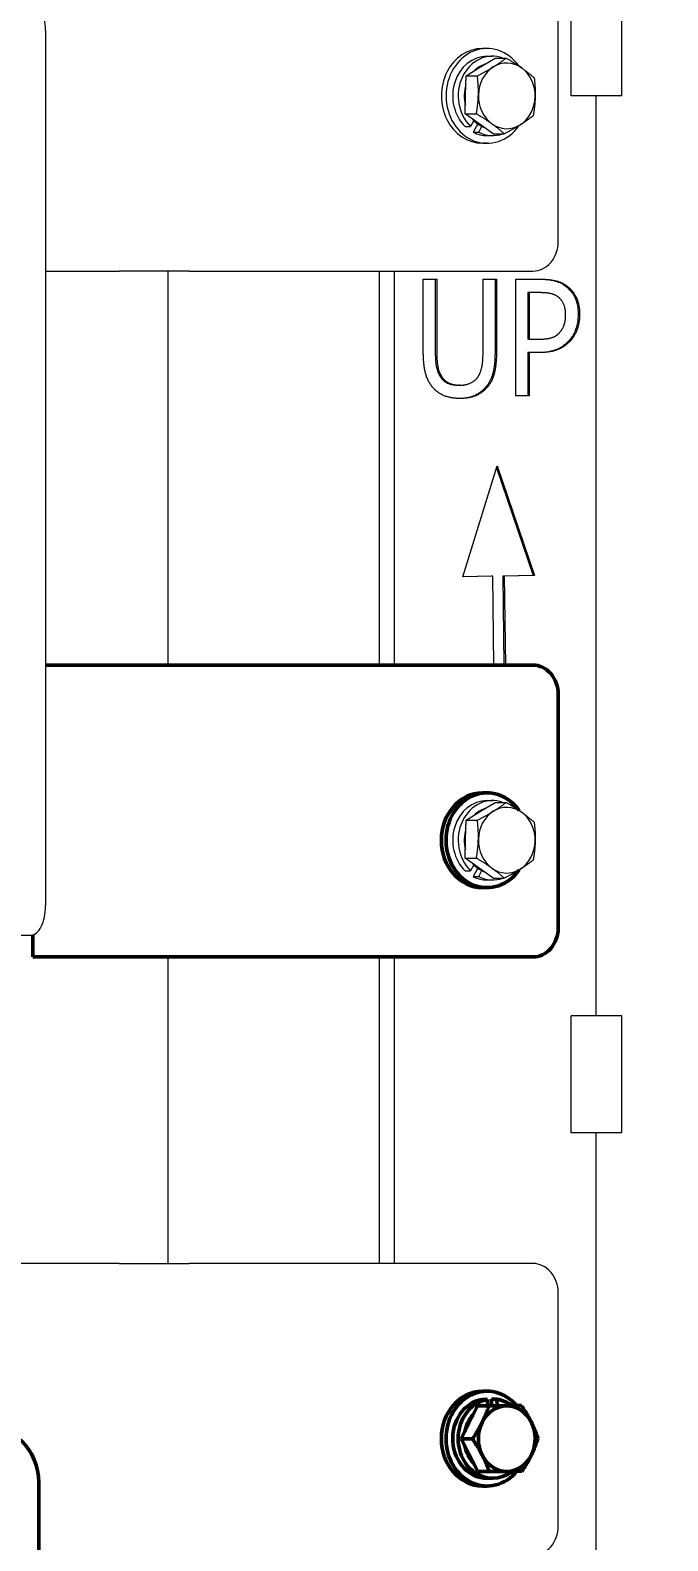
# Model space of a CAD drawing. Header units: inches. Extents: x 15 to 402, y 6 to 258.
# Drawn here: x 294.43 to 299.9, y 94.61 to 107.55 of the extents above; entities that cross this region are included whole.
import ezdxf

# ---------------------------------------------------------------- set-up
doc = ezdxf.new("R2010")
doc.units = ezdxf.units.IN
doc.header["$LTSCALE"] = 12
doc.header["$MEASUREMENT"] = 0
doc.layers.add('Dimension (ANSI)', color=7, linetype='Continuous', lineweight=25)
doc.layers.add('Visible (ANSI)', color=7, linetype='Continuous', lineweight=50)
doc.styles.add('MEMCOR Medium', font='arial.ttf')
doc.dimstyles.new('Default (ANSI)', dxfattribs={"dimscale": 12, "dimtxt": 0.15, "dimasz": 0.098425, "dimexe": 0.125, "dimexo": 0.0625, "dimgap": 0.031496, "dimtad": 0, "dimtih": 1, "dimtoh": 1, "dimdec": 4, "dimrnd": 1e-08, "dimzin": 3, "dimdsep": 46, "dimlunit": 5, "dimtxsty": 'MEMCOR Medium', "dimcen": 0.09, "dimdle": 0.393701, "dimclrd": 256, "dimclre": 256, "dimclrt": 256, "dimadec": 0, "dimazin": 1, "dimtfac": 0.8, "dimtofl": 0, "dimtmove": 0, "dimatfit": 3, "dimfxl": 1, "dimfrac": 1, "dimtolj": 1, "dimtzin": 4, "dimlwd": -1, "dimlwe": -1, "dimarcsym": 0})

# ---------------------------------------------------------------- blocks, each defined once
blk = doc.blocks.new('*D27')
at = {"layer": 'Defpoints', "color": 0, "transparency": 16777216}
for p in [(306.861, 130.491), (258.848, 39.736), (286.657, 39.736)]:
    blk.add_point(p, dxfattribs=at)
at = {"layer": 'Dimension (ANSI)', "transparency": 16777216}
for p, q in [((306.111, 130.491), (257.348, 130.491)), ((258.848, 129.31), (258.848, 91.259)), ((258.848, 40.917), (258.848, 78.967)), ((285.907, 39.736), (257.348, 39.736))]:
    blk.add_line(p, q, dxfattribs=at)
for points in [[(258.651, 129.31), (259.045, 129.31), (258.848, 130.491)], [(258.651, 40.917), (259.045, 40.917), (258.848, 39.736)]]:
    blk.add_solid(points, dxfattribs=at)
at = {"layer": 'Dimension (ANSI)', "transparency": 16777216, "char_height": 1.8, "attachment_point": 5, "style": 'MEMCOR Medium'}
for s, insert in [('\\A1; \\fArial|b0|i0;90{\\H0.8x;\\S3#4;} in', (258.848, 86.962)), ('\\A1;[2305.2 mm]{\\P\\fArial|b0|i0;SHIPPING HEIGHT\\P\\fArial|b0|i0;REF.}', (258.848, 80.816))]:
    blk.add_mtext(s, dxfattribs=dict(at, insert=insert))

msp = doc.modelspace()

# ---------------------------------------------------------------- linework, layer by layer
at = {"layer": 'Visible (ANSI)', "linetype": 'Continuous', "lineweight": 18}
for p, q in [((299.06693, 106.98586), (299.06693, 107.98586)), ((299.50302, 106.98586), (299.50302, 107.98586)), ((298.95753, 105.73586), (298.95753, 107.73586)), ((294.56569, 107.54836), (294.56569, 100.04836)), ((298.34801, 107.39186), (298.30801, 107.39186)), ((298.29237, 107.23342), (298.41615, 107.31018)), ((298.34801, 107.32586), (298.39501, 107.32586)), ((298.41615, 107.31018), (298.5126, 107.31018)), ((298.16428, 106.9945), (298.1686, 107.15666)), ((298.1686, 107.15666), (298.29237, 107.23342)), ((298.1686, 107.15666), (298.26505, 107.15666)), ((298.15996, 106.83234), (298.16428, 106.9945)), ((299.50302, 106.98586), (299.06693, 106.98586)), ((299.28344, 99.10586), (299.28344, 106.98586)), ((298.15996, 106.83234), (298.25641, 106.83234)), ((298.27942, 106.74694), (298.15996, 106.83234)), ((298.23411, 106.77505), (298.2069, 106.72429)), ((298.26755, 106.74649), (298.22912, 106.67481)), ((298.39888, 106.66155), (298.27942, 106.74694)), ((298.1599, 106.72429), (298.2069, 106.72429)), ((298.22912, 106.67481), (298.27612, 106.67481)), ((298.27612, 106.67481), (298.30333, 106.72557)), ((298.34801, 106.64586), (298.39501, 106.64586)), ((298.39888, 106.66155), (298.49533, 106.66155)), ((298.34801, 106.57986), (298.30801, 106.57986)), ((294.56569, 105.48586), (295.1973, 105.48586)), ((295.79493, 105.48586), (295.1973, 105.48586)), ((295.61271, 105.48586), (295.61271, 102.11086)), ((295.61474, 102.11086), (295.61474, 105.48586)), ((295.79493, 105.48586), (298.74103, 105.48586)), ((297.42639, 102.11086), (297.42639, 105.48586)), ((297.55139, 105.48586), (297.55139, 102.11086)), ((297.80179, 104.79171), (297.80179, 105.41569)), ((297.80179, 105.41569), (297.91689, 105.41569)), ((297.90439, 105.41569), (297.90439, 104.79171)), ((297.91689, 105.41569), (297.91689, 104.79171)), ((298.31341, 104.78847), (298.31341, 105.41569)), ((298.31341, 105.41569), (298.4285, 105.41569)), ((298.416, 105.41569), (298.416, 104.79171)), ((298.4285, 105.41569), (298.4285, 104.79171)), ((298.59343, 104.41569), (298.59343, 105.41569)), ((298.59343, 105.41569), (298.81098, 105.41569)), ((298.70852, 105.30062), (298.69602, 105.30062)), ((298.69602, 105.30062), (298.69602, 104.90192)), ((298.70852, 105.30062), (298.70852, 104.90192)), ((298.80397, 105.30062), (298.70852, 105.30062)), ((298.70852, 104.90192), (298.69602, 104.90192)), ((298.70852, 104.90192), (298.78712, 104.90192)), ((298.70852, 104.78847), (298.69602, 104.78847)), ((298.69602, 104.78847), (298.69602, 104.41569)), ((298.80607, 104.78847), (298.70852, 104.78847)), ((298.70852, 104.78847), (298.70852, 104.41569)), ((298.1148, 104.50808), (298.1023, 104.50808)), ((298.70852, 104.41569), (298.59343, 104.41569)), ((298.1408, 102.86632), (298.4355, 103.81852)), ((298.42954, 103.79928), (298.74296, 102.8776)), ((298.4355, 103.81852), (298.75546, 102.8776)), ((298.39729, 102.87182), (298.1408, 102.86632)), ((298.38479, 102.87182), (298.14088, 102.86659)), ((298.39729, 102.87182), (298.38479, 102.87182)), ((298.40611, 102.11086), (298.39729, 102.87182)), ((298.74296, 102.8776), (298.4829, 102.8734)), ((298.4829, 102.8734), (298.49289, 102.11086)), ((298.4954, 102.8734), (298.4829, 102.8734)), ((298.75546, 102.8776), (298.4954, 102.8734)), ((298.4954, 102.8734), (298.50539, 102.11086)), ((298.75546, 102.8776), (298.74296, 102.8776)), ((298.29237, 100.85842), (298.41615, 100.93518)), ((298.34801, 100.95086), (298.39501, 100.95086)), ((298.41615, 100.93518), (298.5126, 100.93518)), ((298.1686, 100.78166), (298.29237, 100.85842)), ((298.16428, 100.6195), (298.1686, 100.78166)), ((298.1686, 100.78166), (298.26505, 100.78166)), ((298.15996, 100.45734), (298.16428, 100.6195)), ((298.15996, 100.45734), (298.25641, 100.45734)), ((298.27942, 100.37194), (298.15996, 100.45734)), ((298.23411, 100.40005), (298.2069, 100.34929)), ((298.1599, 100.34929), (298.2069, 100.34929)), ((298.26755, 100.37149), (298.22912, 100.29981)), ((298.22912, 100.29981), (298.27612, 100.29981)), ((298.27612, 100.29981), (298.30333, 100.35057)), ((298.39888, 100.28655), (298.27942, 100.37194)), ((298.34801, 100.27086), (298.39501, 100.27086)), ((298.39888, 100.28655), (298.49533, 100.28655)), ((294.11593, 99.79836), (294.44069, 99.79836)), ((295.61271, 99.61086), (295.61271, 96.98586)), ((295.61474, 96.98586), (295.61474, 99.61086)), ((297.42639, 96.98586), (297.42639, 99.61086)), ((297.55139, 99.61086), (297.55139, 96.98586)), ((299.50302, 99.10586), (299.06693, 99.10586)), ((299.06693, 98.10586), (299.06693, 99.10586)), ((299.50302, 98.10586), (299.50302, 99.10586)), ((299.50302, 98.10586), (299.06693, 98.10586)), ((299.28344, 90.22586), (299.28344, 98.10586)), ((295.1973, 96.98586), (294.19062, 96.98586)), ((295.1973, 96.98586), (295.79493, 96.98586)), ((298.74103, 96.98586), (295.79493, 96.98586)), ((298.95753, 94.73586), (298.95753, 96.73586))]:
    msp.add_line(p, q, dxfattribs=at)
at = {"layer": 'Visible (ANSI)'}
for p, q in [((295.1973, 102.11086), (294.56569, 102.11086)), ((295.1973, 102.11086), (295.79493, 102.11086)), ((298.74103, 102.11086), (295.79493, 102.11086)), ((298.95753, 99.86086), (298.95753, 101.86086)), ((298.34801, 101.01686), (298.30801, 101.01686)), ((298.34801, 100.20486), (298.30801, 100.20486)), ((294.45562, 99.80015), (294.45562, 99.61086)), ((294.45562, 99.61086), (295.1973, 99.61086)), ((295.79493, 99.61086), (295.1973, 99.61086)), ((295.79493, 99.61086), (298.74103, 99.61086)), ((298.34801, 95.89186), (298.30801, 95.89186)), ((298.19562, 95.62404), (298.26471, 95.76531)), ((298.26471, 95.76531), (298.4052, 95.76685)), ((298.26471, 95.76531), (298.36116, 95.76531)), ((298.30454, 95.82214), (298.35154, 95.82214)), ((298.35154, 95.82214), (298.352, 95.76627)), ((298.38594, 95.82303), (298.43294, 95.82303)), ((298.38594, 95.82303), (298.38641, 95.76669)), ((298.40636, 95.76686), (298.39501, 95.76686)), ((298.4052, 95.76685), (298.5457, 95.76839)), ((298.4334, 95.76716), (298.43294, 95.82303)), ((298.5457, 95.76839), (298.64215, 95.76839)), ((298.12653, 95.48278), (298.19562, 95.62404)), ((298.19793, 95.34306), (298.12653, 95.48278)), ((298.12653, 95.48278), (298.22298, 95.48278)), ((298.26934, 95.20333), (298.19793, 95.34306)), ((294.50768, 79.61086), (294.50768, 95.11086)), ((298.26934, 95.20333), (298.36579, 95.20333)), ((298.34801, 95.14586), (298.39501, 95.14586)), ((298.34801, 95.07986), (298.30801, 95.07986))]:
    msp.add_line(p, q, dxfattribs=at)
msp.add_arc((294.00768, 95.11086), 0.5, 0, 90, dxfattribs=at)
at = {"layer": 'Visible (ANSI)', "linetype": 'Continuous', "lineweight": 18}
for centre, major_axis, ratio, start_param, end_param in [((294.44069, 107.54836), (0, 0.25), 0.5, 4.71238898, 6.28318531), ((298.30801, 106.98586), (0, 0.406), 0.8660254, 0, 3.14159267), ((298.34801, 106.98586), (0, 0.406), 0.8660254, 5.39157203, 10.32344995), ((298.34801, 106.98586), (0, 0.34), 0.8660254, 0, 2.44857402), ((298.39501, 106.98586), (0, 0.34), 0.8660254, 5.97827926, 8.73175933), ((298.39501, 106.98586), (0, 0.281), 0.8660254, 0.27192207, 0.71379452), ((298.51652, 106.98586), (0, 0.281), 0.8660254, 5.72884605, 6.7760436), ((298.51652, 106.98586), (0, -0.281), 0.8660254, 3.63445095, 4.6816485), ((298.51652, 106.98586), (0, 0.281), 0.8660254, 4.6816485, 5.72884605), ((298.39501, 106.98586), (0, 0.281), 0.8660254, 1.21820159, 1.8619101), ((298.51652, 106.98586), (0, -0.281), 0.8660254, 4.6816485, 5.72884605), ((298.51652, 106.98586), (0, 0.281), 0.8660254, 3.63445095, 4.6816485), ((298.39501, 106.98586), (0, -0.281), 0.8660254, 5.49575819, 5.96193391), ((298.51652, 106.98586), (0, -0.281), 0.8660254, 5.72884605, 6.7760436), ((298.34801, 106.98586), (0, -0.34), 0.8660254, 5.86752543, 6.28318531), ((298.39501, 106.98586), (0, -0.34), 0.8660254, 5.86752543, 6.58809136), ((298.74103, 105.73586), (0, -0.25), 0.8660254, 0, 1.57079633), ((298.34801, 100.61086), (0, 0.34), 0.8660254, 0, 2.44857402), ((298.39501, 100.61086), (0, 0.34), 0.8660254, 5.97827926, 8.73175933), ((298.39501, 100.61086), (0, 0.281), 0.8660254, 0.27192207, 0.71379452), ((298.51652, 100.61086), (0, -0.281), 0.8660254, 3.63445095, 4.6816485), ((298.51652, 100.61086), (0, 0.281), 0.8660254, 5.72884605, 6.7760436), ((298.51652, 100.61086), (0, 0.281), 0.8660254, 4.6816485, 5.72884605), ((298.39501, 100.61086), (0, 0.281), 0.8660254, 1.21820159, 1.8619101), ((298.51652, 100.61086), (0, -0.281), 0.8660254, 4.6816485, 5.72884605), ((298.51652, 100.61086), (0, 0.281), 0.8660254, 3.63445095, 4.6816485), ((298.39501, 100.61086), (0, -0.281), 0.8660254, 5.49575819, 5.96193391), ((298.34801, 100.61086), (0, -0.34), 0.8660254, 5.86752543, 6.28318531), ((298.39501, 100.61086), (0, -0.34), 0.8660254, 5.86752543, 6.58809136), ((298.51652, 100.61086), (0, -0.281), 0.8660254, 5.72884605, 6.7760436), ((294.44069, 100.04836), (0, -0.25), 0.5, 0, 1.57079633), ((298.74103, 96.73586), (0, 0.25), 0.8660254, 4.71238898, 6.28318531), ((298.74103, 94.73586), (0, -0.25), 0.8660254, 0, 1.57079633)]:
    msp.add_ellipse(centre, major_axis=major_axis, ratio=ratio, start_param=start_param, end_param=end_param, dxfattribs=at)
at = {"layer": 'Visible (ANSI)'}
for centre, major_axis, start_param, end_param in [((298.74103, 101.86086), (0, 0.25), 4.71238898, 6.28318531), ((298.34801, 100.61086), (0, 0.406), 5.39157203, 10.32344995), ((298.30801, 100.61086), (0, 0.406), 0, 3.14159265), ((298.74103, 99.86086), (0, -0.25), 0, 1.57079633), ((298.30801, 95.48586), (0, 0.406), 0, 3.14159265), ((298.34801, 95.48586), (0, 0.406), 5.48204081, 10.23452794), ((298.34801, 95.48586), (0, 0.34), 0.14818485, 3.14159265), ((298.39501, 95.48586), (0, -0.34), 3.28977751, 6.88375048), ((298.51652, 95.48586), (0, 0.281), 0.00950547, 1.05670302), ((298.39501, 95.48586), (0, 0.281), 0, 0.04075813), ((298.39501, 95.48586), (0, 0.34), 5.69323593, 6.1540114), ((298.51652, 95.48586), (0, 0.281), 5.24549323, 6.29269078), ((298.39501, 95.48586), (0, 0.281), 0.75646749, 1.35693856), ((298.51652, 95.48586), (0, -0.281), 4.19829568, 5.24549323), ((298.51652, 95.48586), (0, 0.281), 4.19829568, 5.24549323), ((298.39501, 95.48586), (0, 0.281), 1.80532063, 2.40248052), ((298.51652, 95.48586), (0, -0.281), 5.24549323, 6.29269078), ((298.51652, 95.48586), (0, -0.281), 0.00950547, 1.05670302)]:
    msp.add_ellipse(centre, major_axis=major_axis, ratio=0.8660254, start_param=start_param, end_param=end_param, dxfattribs=at)
at = {"layer": 'Visible (ANSI)', "linetype": 'Continuous', "lineweight": 18}
for points in [[(298.40137, 107.23342), (298.45882, 107.26904), (298.5126, 107.31018)], [(298.5126, 107.31018), (298.58917, 107.26442), (298.64461, 107.22478)], [(298.26505, 107.15666), (298.34393, 107.1978), (298.40137, 107.23342)], [(298.27328, 106.9945), (298.27528, 107.06976), (298.26505, 107.15666)], [(298.64461, 107.22478), (298.70005, 107.18515), (298.75152, 107.13939)], [(298.75152, 107.13939), (298.76176, 107.05248), (298.75975, 106.97723)], [(298.25641, 106.83234), (298.27127, 106.91924), (298.27328, 106.9945)], [(298.75975, 106.97723), (298.75775, 106.90197), (298.74289, 106.81507)], [(298.38842, 106.74694), (298.33298, 106.78658), (298.25641, 106.83234)], [(298.49533, 106.66155), (298.44386, 106.70731), (298.38842, 106.74694)], [(298.63166, 106.73831), (298.57421, 106.70268), (298.49533, 106.66155)], [(298.74289, 106.81507), (298.6891, 106.77393), (298.63166, 106.73831)], [(298.40137, 100.85842), (298.45882, 100.89404), (298.5126, 100.93518)], [(298.5126, 100.93518), (298.58917, 100.88942), (298.64461, 100.84978)], [(298.26505, 100.78166), (298.34393, 100.8228), (298.40137, 100.85842)], [(298.64461, 100.84978), (298.70005, 100.81015), (298.75152, 100.76439)], [(298.27328, 100.6195), (298.27528, 100.69476), (298.26505, 100.78166)], [(298.75152, 100.76439), (298.76176, 100.67748), (298.75975, 100.60223)], [(298.25641, 100.45734), (298.27127, 100.54424), (298.27328, 100.6195)], [(298.75975, 100.60223), (298.75775, 100.52697), (298.74289, 100.44007)], [(298.38842, 100.37194), (298.33298, 100.41158), (298.25641, 100.45734)], [(298.74289, 100.44007), (298.6891, 100.39893), (298.63166, 100.36331)], [(298.49533, 100.28655), (298.44386, 100.33231), (298.38842, 100.37194)], [(298.63166, 100.36331), (298.57421, 100.32768), (298.49533, 100.28655)]]:
    msp.add_rational_spline(points, [1, 1.0379548493, 1], degree=2, dxfattribs=at)
for points, knots in [([(298.79848, 105.41569), (298.83345, 105.41569), (298.88674, 105.41346), (298.96677, 105.39053), (298.99751, 105.37549), (299.02517, 105.3533)], [-0.725506634, -0.725506634, -0.725506634, -0.725506634, -0.296366495, -0.296366495, 0, 0, 0, 0]), ([(299.02517, 105.3533), (299.04415, 105.33837), (299.06106, 105.32078), (299.0872, 105.28395), (299.10066, 105.26139), (299.12359, 105.19496), (299.12833, 105.15437), (299.12833, 105.11424)], [-0.844477071, -0.844477071, -0.844477071, -0.844477071, -0.544529725, -0.544529725, -0.305823756, -0.305823756, 0, 0, 0, 0]), ([(299.12833, 105.11424), (299.12833, 105.09055), (299.12633, 105.06708), (299.11673, 105.01443), (299.10901, 104.99202), (299.09102, 104.94566), (299.0743, 104.91682), (299.05254, 104.89219)], [-0.48070155, -0.48070155, -0.48070155, -0.48070155, -0.387114958, -0.387114958, -0.268097881, -0.268097881, 0, 0, 0, 0]), ([(299.05254, 104.89219), (299.03762, 104.87524), (299.02135, 104.86027), (298.98575, 104.83419), (298.96678, 104.82342), (298.92516, 104.80536), (298.87928, 104.78847), (298.79357, 104.78847)], [-2.12199044, -2.12199044, -2.12199044, -2.12199044, -1.44284282, -1.44284282, -0.75409962, -0.75409962, 0, 0, 0, 0]), ([(297.90439, 104.79171), (297.90439, 104.72605), (297.90943, 104.69009), (297.91786, 104.64227), (297.92731, 104.61492), (297.94158, 104.58992)], [-0.371862003, -0.371862003, -0.371862003, -0.371862003, -0.228145318, -0.228145318, 0, 0, 0, 0]), ([(298.416, 104.79171), (298.416, 104.75176), (298.414, 104.71062), (298.40149, 104.61818), (298.39092, 104.58746), (298.37339, 104.54108), (298.35584, 104.51198), (298.33319, 104.48701)], [-0.467674705, -0.467674705, -0.467674705, -0.467674705, -0.385613275, -0.385613275, -0.275578199, -0.275578199, 0, 0, 0, 0]), ([(297.94158, 104.58992), (297.94968, 104.57576), (297.9594, 104.56328), (297.98497, 104.53936), (297.99904, 104.53134), (298.03847, 104.51265), (298.07102, 104.50808), (298.1023, 104.50808)], [-0.454531198, -0.454531198, -0.454531198, -0.454531198, -0.37440362, -0.37440362, -0.275150152, -0.275150152, 0, 0, 0, 0]), ([(298.33319, 104.48701), (298.31954, 104.47152), (298.30466, 104.45783), (298.27223, 104.43433), (298.25507, 104.42479), (298.21521, 104.40827), (298.17569, 104.39544), (298.10871, 104.39466)], [-1.62181416, -1.62181416, -1.62181416, -1.62181416, -1.12295259, -1.12295259, -0.62367983, -0.62367983, -0.0190532, -0.0190532, -0.0190532, -0.0190532])]:
    msp.add_open_spline(points, degree=3, knots=knots, dxfattribs=at)
for points in [[(298.81098, 105.41569), (298.88818, 105.41569), (298.99626, 105.38652), (299.03767, 105.3533)], [(299.03767, 105.3533), (299.08609, 105.31521), (299.14083, 105.1977), (299.14083, 105.11424)], [(298.95836, 105.26253), (298.93099, 105.2836), (298.85801, 105.30062), (298.80397, 105.30062)], [(299.02082, 105.11018), (299.02082, 105.16205), (298.98994, 105.23822), (298.95836, 105.26253)], [(298.9717, 104.96188), (298.99766, 104.99187), (299.02082, 105.06237), (299.02082, 105.11018)], [(299.14083, 105.11424), (299.14083, 105.04941), (299.10083, 104.93271), (299.06504, 104.89219)], [(298.78712, 104.90192), (298.8573, 104.90192), (298.94363, 104.92785), (298.9717, 104.96188)], [(299.06504, 104.89219), (299.02012, 104.84114), (298.89871, 104.78847), (298.80607, 104.78847)], [(297.8846, 104.48701), (297.83899, 104.53887), (297.80179, 104.68474), (297.80179, 104.79171)], [(297.91689, 104.79171), (297.91689, 104.72201), (297.93233, 104.62801), (297.95408, 104.58992)], [(298.27621, 104.58992), (298.29797, 104.62801), (298.31341, 104.7212), (298.31341, 104.78847)], [(298.4285, 104.79171), (298.4285, 104.68717), (298.39201, 104.53806), (298.34569, 104.48701)], [(297.95408, 104.58992), (297.97724, 104.54941), (298.05725, 104.50808), (298.1148, 104.50808)], [(298.1148, 104.50808), (298.16883, 104.50808), (298.25305, 104.54941), (298.27621, 104.58992)], [(298.1148, 104.39462), (298.0383, 104.39462), (297.92461, 104.44082), (297.8846, 104.48701)], [(298.34569, 104.48701), (298.30428, 104.44), (298.1948, 104.39462), (298.1148, 104.39462)]]:
    msp.add_open_spline(points, degree=2, dxfattribs=at)
at = {"layer": 'Visible (ANSI)'}
for points in [[(298.30462, 95.62404), (298.33668, 95.68961), (298.36116, 95.76531)], [(298.36116, 95.76531), (298.449, 95.76614), (298.5142, 95.76685)], [(298.5142, 95.76685), (298.57941, 95.76757), (298.64215, 95.76839)], [(298.64215, 95.76839), (298.69296, 95.69352), (298.7261, 95.62867)], [(298.22298, 95.48278), (298.27255, 95.55848), (298.30462, 95.62404)], [(298.7261, 95.62867), (298.75924, 95.56382), (298.78495, 95.48895)], [(298.30693, 95.34306), (298.27379, 95.4079), (298.22298, 95.48278)], [(298.78495, 95.48895), (298.76048, 95.41324), (298.72841, 95.34768)], [(298.36579, 95.20333), (298.34007, 95.27821), (298.30693, 95.34306)], [(298.72841, 95.34768), (298.69635, 95.28212), (298.64677, 95.20642)], [(298.51883, 95.20488), (298.45363, 95.20416), (298.36579, 95.20333)], [(298.64677, 95.20642), (298.58403, 95.20559), (298.51883, 95.20488)]]:
    msp.add_rational_spline(points, [1, 1.0379548493, 1], degree=2, dxfattribs=at)

# ---------------------------------------------------------------- dimensions: what is measured, and where the dimension line sits
at = {"layer": 'Dimension (ANSI)'}
dim = msp.add_linear_dim(base=(258.84784, 39.73586), p1=(306.86121, 130.49086), p2=(286.65683, 39.73586), angle=90, text=' \\fArial|b0|i0;<> in\\X[2305.2 mm]{\\P\\fArial|b0|i0;SHIPPING HEIGHT\\P\\fArial|b0|i0;REF.}', dimstyle='Default (ANSI)', override={"dimgap": 0.031496, "dimdec": 4, "dimpost": '', "dimtol": 0, "dimlim": 0, "dimtp": 0, "dimtm": 0, "dimtdec": 2, "dimatfit": 1}, dxfattribs=at)
dim.commit()
dim.dimension.update_dxf_attribs({"geometry": '*D27', "text_midpoint": (258.84784, 85.11336), "dimtype": 160})

doc.saveas('drawing.dxf')
